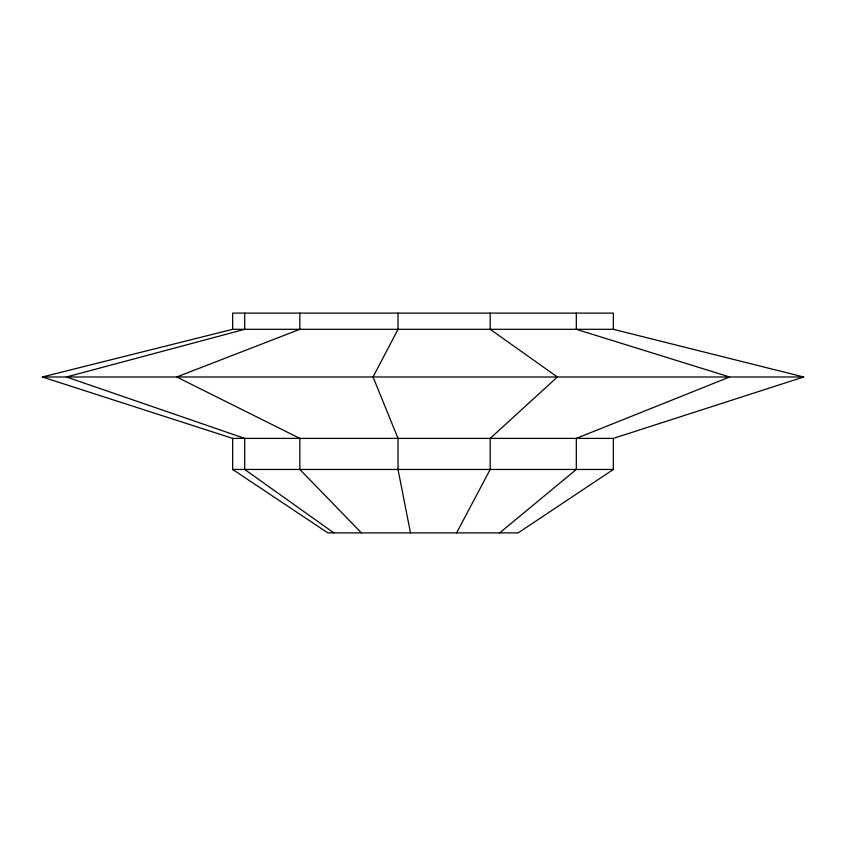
<?xml version="1.0" encoding="UTF-8"?>
<svg xmlns="http://www.w3.org/2000/svg" width="846" height="846" viewBox="0 0 846 846"><rect width="100%" height="100%" fill="white"/><g stroke="black" fill="none" stroke-linecap="round" stroke-linejoin="round"><path stroke-width="1.27" d="M456.597 532.885L490.183 469.456L490.183 438.387L557.366 376.988L490.183 329.316L490.183 313.115M499.658 532.885L576.316 469.456L576.316 438.387L729.633 376.988L576.316 329.316L576.316 313.115M613.35 438.387L613.35 469.456L518.175 532.885L327.825 532.885L232.65 469.456L232.65 438.387L42.3 376.988L232.65 329.316L613.35 329.316L803.7 376.988L613.35 438.387L232.65 438.387M42.3 376.988L803.7 376.988M232.65 469.456L613.35 469.456M333.853 532.885L244.706 469.456L244.706 438.387L66.422 376.988L244.706 329.316L244.706 313.115M361.422 532.885L299.833 469.456L299.833 438.387L176.666 376.988L299.833 329.316L299.833 313.115M410.511 532.885L398.022 469.456L398.022 438.387L373.044 376.988L398.022 329.316L398.022 313.115M613.35 329.316L613.35 313.115L232.65 313.115L232.65 329.316"/></g></svg>
